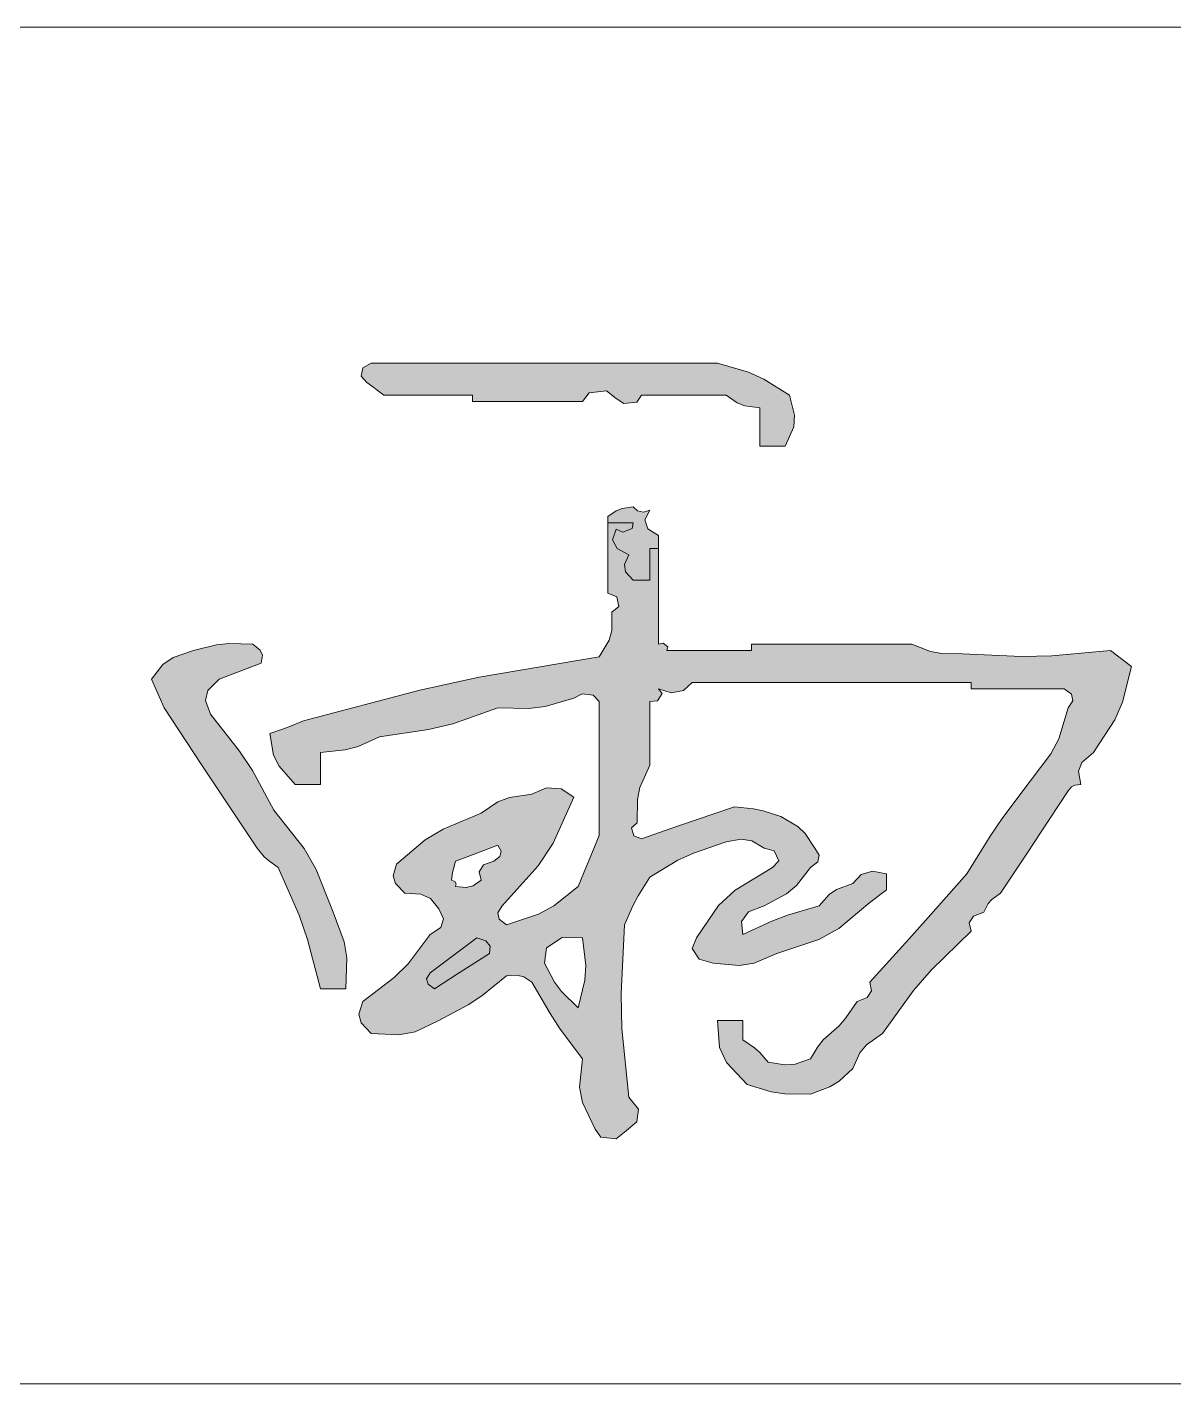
# Model space of a CAD drawing. Header units: millimetres. Extents: x 60 to 14975, y 125 to 10625.
# Drawn here: x 14405 to 14554.4, y 2596 to 2772.5 of the extents above; entities that cross this region are included whole.
import ezdxf

# ---------------------------------------------------------------- set-up
doc = ezdxf.new("R2010")
doc.units = ezdxf.units.MM
doc.linetypes.add('XKITLINE00', pattern=[0])
doc.layers.add('OtherObjectType', color=1, linetype='Continuous', lineweight=0)

# ---------------------------------------------------------------- blocks, each defined once
blk = doc.blocks.new('*A5')
at = {"layer": 'OtherObjectType'}
for points in [[(14484.4, 2723.74), (14482.71, 2723.53), (14481.73, 2724.22), (14480.49, 2725.18), (14478.21, 2724.96), (14477.33, 2723.8), (14463.02, 2723.8), (14463.02, 2724.63), (14451.47, 2724.63), (14449.27, 2726.29), (14448.51, 2727.12), (14448.74, 2728.19), (14449.82, 2728.79), (14494.93, 2728.79), (14498.98, 2727.61), (14500.96, 2726.73), (14504.29, 2724.63), (14504.97, 2722.02), (14504.85, 2720.52), (14503.74, 2717.99), (14500.44, 2717.99), (14500.44, 2722.97), (14498.5, 2723.26), (14497.5, 2723.64), (14496.03, 2724.63), (14485.03, 2724.63)], [(14466.57, 2664.59), (14466.76, 2665.29), (14466.33, 2666.07), (14456.14, 2686.26), (14463.9, 2687.93), (14479.53, 2690.58), (14480.81, 2692.75), (14481.17, 2694.01), (14481.18, 2696.39), (14482.09, 2697.13), (14481.81, 2698.41), (14480.63, 2698.88), (14480.63, 2708.02), (14483.93, 2708.02), (14483.83, 2707.28), (14482.58, 2706.81), (14481.73, 2707.19), (14481.27, 2705.81), (14481.84, 2704.68), (14483.38, 2703.87), (14482.8, 2702.6), (14482.95, 2701.66), (14483.93, 2700.54), (14486.13, 2700.54), (14486.13, 2704.7), (14487.23, 2704.7), (14487.23, 2692.24), (14487.84, 2692.34), (14488.46, 2691.87), (14488.33, 2691.41), (14499.34, 2691.41), (14499.34, 2692.24), (14520.24, 2692.24), (14522.65, 2691.28), (14524.12, 2691.01), (14526.84, 2690.99), (14534.53, 2690.63), (14538.45, 2690.72), (14546.1, 2691.41), (14548.85, 2689.33), (14547.67, 2684.69), (14546.65, 2682.37), (14543.9, 2678.12), (14542.38, 2676.81), (14541.93, 2675.68), (14542.25, 2673.97), (14541.46, 2673.89), (14541, 2673.65), (14540.6, 2673.13), (14531.79, 2659.84), (14530.64, 2659.02), (14530.15, 2658.47), (14529.59, 2657.35), (14528.28, 2656.85), (14527.69, 2655.96), (14527.94, 2654.86), (14522.8, 2649.83), (14520.46, 2647.14), (14516.39, 2641.57), (14514.32, 2640.07), (14513.46, 2639.05), (14512.54, 2637), (14510.78, 2635.34), (14509.57, 2634.61), (14507.04, 2633.68), (14503.67, 2633.72), (14501.91, 2633.98), (14498.79, 2634.93), (14496.08, 2637.79), (14495.18, 2639.72), (14494.93, 2643.23), (14498.24, 2643.23), (14498.24, 2640.74), (14499.73, 2639.7), (14500.41, 2639.11), (14501.54, 2637.83), (14503.69, 2637.46), (14505.02, 2637.56), (14507.04, 2638.25), (14507.62, 2639.27), (14507.95, 2639.78), (14508.69, 2640.74), (14510.75, 2642.56), (14511.65, 2643.59), (14513.09, 2645.72), (14514.4, 2646.23), (14514.99, 2647.12), (14514.74, 2648.22), (14519.84, 2653.85), (14522.37, 2656.67), (14527.39, 2662.34), (14530.42, 2667.26), (14532.07, 2669.67), (14535.65, 2674.38), (14538.35, 2677.94), (14539.39, 2679.93), (14540.6, 2683.93), (14541.2, 2684.84), (14541, 2685.72), (14540.05, 2686.42), (14527.94, 2686.42), (14527.94, 2687.25), (14491.63, 2687.25), (14490.48, 2686.2), (14488.91, 2685.9), (14487.23, 2686.42), (14487.73, 2685.79), (14487.11, 2684.84), (14486.13, 2684.76), (14486.13, 2676.46), (14484.83, 2673.59), (14484.49, 2672.01), (14484.48, 2668.98), (14483.74, 2668.34), (14484.03, 2667.28), (14485.03, 2666.9), (14489.85, 2668.6), (14492.27, 2669.43), (14497.13, 2671.06), (14499.62, 2670.78), (14500.86, 2670.53), (14503.19, 2669.81), (14505.39, 2668.49), (14506.36, 2667.57), (14508.17, 2664.75), (14507.98, 2663.88), (14507.04, 2663.17), (14505.22, 2660.84), (14503.91, 2659.75), (14500.99, 2658.18), (14498.97, 2657.4), (14498.05, 2656.15), (14498.24, 2654.45), (14502, 2656.2), (14504.02, 2656.96), (14508.14, 2658.18), (14509.45, 2659.65), (14510.44, 2660.3), (14512.54, 2661.09), (14513.61, 2662.26), (14515.12, 2662.68), (14516.94, 2662.34), (14516.94, 2660.26), (14514.74, 2658.6), (14510.73, 2655.24), (14508.1, 2653.8), (14502.64, 2651.95), (14499.7, 2650.71), (14497.73, 2650.41), (14494.38, 2650.71), (14492.54, 2651.24), (14491.64, 2652.6), (14492.18, 2654.03), (14495.05, 2658.23), (14497.21, 2660.21), (14502.09, 2663.17), (14502.89, 2664.03), (14502.31, 2665.33), (14500.99, 2665.66), (14499.41, 2666.63), (14498, 2666.86), (14496.03, 2666.49), (14491.81, 2665.04), (14489.77, 2664.1), (14486.13, 2661.92), (14484.61, 2659.49), (14483.95, 2658.24), (14482.83, 2655.69), (14482.36, 2646.73), (14482.47, 2642.21), (14483.38, 2633.27), (14484.63, 2631.69), (14484.43, 2630.08), (14482.83, 2628.7), (14481.73, 2627.87), (14479.73, 2628.08), (14478.98, 2629.11), (14477.33, 2632.58), (14476.97, 2634.57), (14477.33, 2638.25), (14474.45, 2642.14), (14473.12, 2644.14), (14470.73, 2648.22), (14469.72, 2648.94), (14468.81, 2649.17), (14467.43, 2649.05), (14464.25, 2646.45), (14462.45, 2645.27), (14458.62, 2643.23), (14455.55, 2641.77), (14453.44, 2641.37), (14449.82, 2641.57), (14448.5, 2642.94), (14448.2, 2644.08), (14448.72, 2645.72), (14452.83, 2648.83), (14454.65, 2650.63), (14457.52, 2654.45), (14458.88, 2655.36), (14459.25, 2656.48), (14458.62, 2657.77), (14457.55, 2659.11), (14456.29, 2659.7), (14454.22, 2659.84), (14452.99, 2661.06), (14452.69, 2662.09), (14453.12, 2663.58), (14456.87, 2666.76), (14459.2, 2668.16), (14464.13, 2670.23), (14466.32, 2671.72), (14467.83, 2672.29), (14470.73, 2672.72), (14472.65, 2673.54), (14474.56, 2673.4), (14476.23, 2672.3), (14473.52, 2666.33), (14471.59, 2663.4), (14466.88, 2658.18), (14466.33, 2657.26), (14466.51, 2656.43), (14467.43, 2655.69), (14471.61, 2657.1), (14473.62, 2658.17), (14476.78, 2660.68), (14477.86, 2663.34), (14478.41, 2664.67), (14479.53, 2667.32), (14479.53, 2684.76), (14478.75, 2685.58), (14477.32, 2685.76), (14476.23, 2685.18), (14472.47, 2684.11), (14470.34, 2683.84), (14466.33, 2683.93), (14460.45, 2681.88), (14457.28, 2681.11), (14450.92, 2680.19), (14448.11, 2678.93), (14446.45, 2678.49), (14443.22, 2678.12), (14443.22, 2673.97), (14439.92, 2673.97), (14437.84, 2676.33), (14437.11, 2677.8), (14436.62, 2680.61), (14438.41, 2681.22), (14439.3, 2681.55), (14441.02, 2682.27), (14456.14, 2686.26), (14485.83, 2707.23), (14485.44, 2708.41), (14486.13, 2709.68), (14485.29, 2709.42), (14484.51, 2709.57), (14483.93, 2710.1), (14482.49, 2709.87), (14481.74, 2709.58), (14480.63, 2708.85), (14480.63, 2708.02), (14483.93, 2708.02), (14483.83, 2707.28), (14482.58, 2706.81), (14481.73, 2707.19), (14481.27, 2705.81), (14481.84, 2704.68), (14483.38, 2703.87), (14482.8, 2702.6), (14482.95, 2701.66), (14483.93, 2700.54), (14486.13, 2700.54), (14486.13, 2704.7), (14487.23, 2704.7), (14487.23, 2706.36), (14485.83, 2707.23), (14456.14, 2686.26), (14474.68, 2654.06), (14472.65, 2652.7), (14472.38, 2650.71), (14473.7, 2648.22), (14474.62, 2647.02), (14476.78, 2644.89), (14477.65, 2648.49), (14477.76, 2650.39), (14477.33, 2654.03), (14474.68, 2654.06), (14463.57, 2654.03), (14464.75, 2653.64), (14465.33, 2652.92), (14465.23, 2651.95), (14462.35, 2650.14), (14460.92, 2649.23), (14458.07, 2647.39), (14457.25, 2647.96), (14457.05, 2648.69), (14457.52, 2649.46), (14463.57, 2654.03), (14474.68, 2654.06), (14456.14, 2686.26), (14466.33, 2666.07), (14464.13, 2665.23), (14463.03, 2664.81), (14460.82, 2664), (14460.54, 2663.01), (14460.43, 2662.51), (14460.27, 2661.51), (14460.7, 2661.33), (14460.89, 2661.04), (14460.82, 2660.68), (14462.21, 2660.56), (14463.11, 2660.78), (14464.13, 2661.51), (14463.87, 2662.6), (14464.46, 2663.49), (14465.78, 2664)], [(14435.9, 2664.57), (14434.97, 2665.66), (14422.86, 2683.93), (14421.21, 2687.67), (14422.71, 2689.6), (14424.02, 2690.49), (14426.71, 2691.41), (14429.67, 2692.15), (14431.31, 2692.33), (14434.42, 2692.24), (14435.37, 2691.47), (14435.67, 2690.79), (14435.52, 2689.75), (14433.31, 2688.93), (14432.21, 2688.51), (14430.02, 2687.67), (14428.55, 2686.18), (14428.24, 2684.89), (14428.91, 2683.1), (14432.69, 2678.31), (14434.36, 2675.8), (14437.17, 2670.64), (14441.08, 2665.65), (14442.67, 2662.91), (14444.87, 2657.35), (14446.31, 2653.49), (14446.66, 2651.4), (14446.52, 2647.39), (14443.22, 2647.39), (14441.54, 2653.79), (14440.43, 2656.97), (14437.72, 2663.17), (14436.47, 2664.06)]]:
    blk.add_hatch(color=7, dxfattribs=at).paths.add_polyline_path(points, flags=17)
at = {"layer": 'OtherObjectType', "color": 7, "linetype": 'XKITLINE00', "lineweight": 0}
for p, q in [((13497.5, 2772.53), (14849.23, 2772.53)), ((14448.74, 2728.19), (14448.51, 2727.12)), ((14449.82, 2728.79), (14448.74, 2728.19)), ((14467.87, 2728.79), (14449.82, 2728.79)), ((14476.89, 2728.79), (14467.87, 2728.79)), ((14494.93, 2728.79), (14476.89, 2728.79)), ((14498.98, 2727.61), (14494.93, 2728.79)), ((14448.51, 2727.12), (14449.27, 2726.29)), ((14500.96, 2726.73), (14498.98, 2727.61)), ((14504.29, 2724.63), (14500.96, 2726.73)), ((14449.27, 2726.29), (14450.15, 2725.63)), ((14450.15, 2725.63), (14450.59, 2725.3)), ((14450.59, 2725.3), (14451.47, 2724.63)), ((14451.47, 2724.63), (14456.09, 2724.63)), ((14456.09, 2724.63), (14458.4, 2724.63)), ((14458.4, 2724.63), (14463.02, 2724.63)), ((14463.02, 2724.63), (14463.02, 2724.3)), ((14477.33, 2723.8), (14478.21, 2724.96)), ((14478.21, 2724.96), (14480.49, 2725.18)), ((14480.49, 2725.18), (14481.73, 2724.22)), ((14484.4, 2723.74), (14485.03, 2724.63)), ((14485.03, 2724.63), (14489.43, 2724.63)), ((14489.43, 2724.63), (14491.63, 2724.63)), ((14491.63, 2724.63), (14496.03, 2724.63)), ((14496.03, 2724.63), (14497.5, 2723.64)), ((14504.97, 2722.02), (14504.29, 2724.63)), ((14463.02, 2724.3), (14463.02, 2724.13)), ((14463.02, 2724.13), (14463.02, 2723.8)), ((14463.02, 2723.8), (14468.75, 2723.8)), ((14468.75, 2723.8), (14471.61, 2723.8)), ((14471.61, 2723.8), (14477.33, 2723.8)), ((14481.73, 2724.22), (14482.71, 2723.53)), ((14482.71, 2723.53), (14484.4, 2723.74)), ((14497.5, 2723.64), (14498.5, 2723.26)), ((14498.5, 2723.26), (14500.44, 2722.97)), ((14500.44, 2722.97), (14500.44, 2720.98)), ((14504.85, 2720.52), (14504.97, 2722.02)), ((14500.44, 2720.98), (14500.44, 2719.98)), ((14500.44, 2719.98), (14500.44, 2717.99)), ((14503.74, 2717.99), (14504.85, 2720.52)), ((14500.44, 2717.99), (14501.76, 2717.99)), ((14501.76, 2717.99), (14502.42, 2717.99)), ((14502.42, 2717.99), (14503.74, 2717.99)), ((14481.74, 2709.58), (14480.63, 2708.85)), ((14480.63, 2708.85), (14480.63, 2708.02)), ((14480.63, 2708.02), (14480.63, 2708.85)), ((14480.63, 2708.85), (14480.63, 2708.02)), ((14482.49, 2709.87), (14481.74, 2709.58)), ((14483.93, 2710.1), (14482.49, 2709.87)), ((14484.51, 2709.57), (14483.93, 2710.1)), ((14485.29, 2709.42), (14484.51, 2709.57)), ((14486.13, 2709.68), (14485.29, 2709.42)), ((14485.44, 2708.41), (14486.13, 2709.68)), ((14483.93, 2708.02), (14480.63, 2708.02)), ((14480.63, 2708.02), (14483.93, 2708.02)), ((14483.93, 2708.02), (14480.63, 2708.02)), ((14480.63, 2708.02), (14480.63, 2698.88)), ((14480.63, 2698.88), (14480.63, 2708.02)), ((14480.63, 2708.02), (14480.63, 2698.88)), ((14480.63, 2708.02), (14483.93, 2708.02)), ((14483.93, 2708.02), (14480.63, 2708.02)), ((14480.63, 2708.02), (14483.93, 2708.02)), ((14481.27, 2705.81), (14481.73, 2707.19)), ((14481.73, 2707.19), (14481.27, 2705.81)), ((14481.73, 2707.19), (14482.58, 2706.81)), ((14482.58, 2706.81), (14481.73, 2707.19)), ((14482.58, 2706.81), (14483.83, 2707.28)), ((14483.83, 2707.28), (14482.58, 2706.81)), ((14483.83, 2707.28), (14483.93, 2708.02)), ((14483.93, 2708.02), (14483.83, 2707.28)), ((14485.83, 2707.23), (14485.44, 2708.41)), ((14487.23, 2706.36), (14485.83, 2707.23)), ((14481.84, 2704.68), (14481.27, 2705.81)), ((14481.27, 2705.81), (14481.84, 2704.68)), ((14487.23, 2704.7), (14487.23, 2706.36)), ((14487.23, 2706.36), (14487.23, 2704.7)), ((14487.23, 2704.7), (14487.23, 2706.36)), ((14483.38, 2703.87), (14481.84, 2704.68)), ((14481.84, 2704.68), (14483.38, 2703.87)), ((14482.8, 2702.6), (14483.38, 2703.87)), ((14483.38, 2703.87), (14482.8, 2702.6)), ((14487.23, 2704.7), (14486.13, 2704.7)), ((14486.13, 2704.7), (14487.23, 2704.7)), ((14487.23, 2704.7), (14486.13, 2704.7)), ((14486.13, 2704.7), (14486.13, 2703.04)), ((14486.13, 2704.7), (14487.23, 2704.7)), ((14487.23, 2704.7), (14486.13, 2704.7)), ((14486.13, 2704.7), (14487.23, 2704.7)), ((14486.13, 2703.04), (14486.13, 2704.7)), ((14487.23, 2692.24), (14487.23, 2704.7)), ((14487.23, 2704.7), (14487.23, 2692.24)), ((14487.23, 2692.24), (14487.23, 2704.7)), ((14482.95, 2701.66), (14482.8, 2702.6)), ((14482.8, 2702.6), (14482.95, 2701.66)), ((14483.93, 2700.54), (14482.95, 2701.66)), ((14482.95, 2701.66), (14483.93, 2700.54)), ((14486.13, 2703.04), (14486.13, 2702.21)), ((14486.13, 2702.21), (14486.13, 2703.04)), ((14486.13, 2702.21), (14486.13, 2700.54)), ((14486.13, 2700.54), (14486.13, 2702.21)), ((14484.81, 2700.54), (14483.93, 2700.54)), ((14483.93, 2700.54), (14484.81, 2700.54)), ((14485.25, 2700.54), (14484.81, 2700.54)), ((14484.81, 2700.54), (14485.25, 2700.54)), ((14486.13, 2700.54), (14485.25, 2700.54)), ((14485.25, 2700.54), (14486.13, 2700.54)), ((14480.63, 2698.88), (14481.81, 2698.41)), ((14481.81, 2698.41), (14482.09, 2697.13)), ((14481.18, 2696.39), (14481.17, 2694.01)), ((14482.09, 2697.13), (14481.18, 2696.39)), ((14481.17, 2694.01), (14480.81, 2692.75)), ((14426.71, 2691.41), (14424.02, 2690.49)), ((14429.67, 2692.15), (14426.71, 2691.41)), ((14431.31, 2692.33), (14429.67, 2692.15)), ((14434.42, 2692.24), (14431.31, 2692.33)), ((14435.37, 2691.47), (14434.42, 2692.24)), ((14435.67, 2690.79), (14435.37, 2691.47)), ((14480.81, 2692.75), (14479.53, 2690.58)), ((14487.84, 2692.34), (14487.23, 2692.24)), ((14488.46, 2691.87), (14487.84, 2692.34)), ((14488.33, 2691.41), (14488.46, 2691.87)), ((14492.73, 2691.41), (14488.33, 2691.41)), ((14494.93, 2691.41), (14492.73, 2691.41)), ((14499.34, 2691.41), (14494.93, 2691.41)), ((14507.7, 2692.24), (14499.34, 2692.24)), ((14499.34, 2692.24), (14499.34, 2691.91)), ((14499.34, 2691.91), (14499.34, 2691.74)), ((14499.34, 2691.74), (14499.34, 2691.41)), ((14511.88, 2692.24), (14507.7, 2692.24)), ((14520.24, 2692.24), (14511.88, 2692.24)), ((14522.65, 2691.28), (14520.24, 2692.24)), ((14524.12, 2691.01), (14522.65, 2691.28)), ((14526.84, 2690.99), (14524.12, 2691.01)), ((14546.1, 2691.41), (14538.45, 2690.72)), ((14547.2, 2690.58), (14546.1, 2691.41)), ((14422.71, 2689.6), (14421.21, 2687.67)), ((14424.02, 2690.49), (14422.71, 2689.6)), ((14433.31, 2688.93), (14435.52, 2689.75)), ((14435.52, 2689.75), (14435.67, 2690.79)), ((14479.53, 2690.58), (14463.9, 2687.93)), ((14534.53, 2690.63), (14526.84, 2690.99)), ((14538.45, 2690.72), (14534.53, 2690.63)), ((14547.75, 2690.16), (14547.2, 2690.58)), ((14547.67, 2684.69), (14548.85, 2689.33)), ((14548.85, 2689.33), (14547.75, 2690.16)), ((14421.21, 2687.67), (14421.87, 2686.18)), ((14428.55, 2686.18), (14430.02, 2687.67)), ((14430.02, 2687.67), (14432.21, 2688.51)), ((14432.21, 2688.51), (14433.31, 2688.93)), ((14463.9, 2687.93), (14456.14, 2686.26)), ((14421.87, 2686.18), (14422.2, 2685.43)), ((14428.24, 2684.89), (14428.55, 2686.18)), ((14456.14, 2686.26), (14441.02, 2682.27)), ((14476.23, 2685.18), (14477.32, 2685.76)), ((14477.32, 2685.76), (14478.75, 2685.58)), ((14487.11, 2684.84), (14487.73, 2685.79)), ((14487.73, 2685.79), (14487.23, 2686.42)), ((14487.23, 2686.42), (14488.91, 2685.9)), ((14488.91, 2685.9), (14490.48, 2686.2)), ((14490.48, 2686.2), (14491.63, 2687.25)), ((14491.63, 2687.25), (14506.16, 2687.25)), ((14506.16, 2687.25), (14513.42, 2687.25)), ((14513.42, 2687.25), (14527.94, 2687.25)), ((14527.94, 2687.25), (14527.94, 2686.92)), ((14527.94, 2686.92), (14527.94, 2686.76)), ((14527.94, 2686.76), (14527.94, 2686.42)), ((14527.94, 2686.42), (14532.79, 2686.42)), ((14532.79, 2686.42), (14535.21, 2686.42)), ((14535.21, 2686.42), (14540.05, 2686.42)), ((14540.05, 2686.42), (14541, 2685.72)), ((14541, 2685.72), (14541.2, 2684.84)), ((14422.2, 2685.43), (14422.86, 2683.93)), ((14428.91, 2683.1), (14428.24, 2684.89)), ((14470.34, 2683.84), (14472.47, 2684.11)), ((14472.47, 2684.11), (14476.23, 2685.18)), ((14478.75, 2685.58), (14479.53, 2684.76)), ((14479.53, 2684.76), (14479.53, 2677.79)), ((14486.13, 2684.76), (14487.11, 2684.84)), ((14486.13, 2681.44), (14486.13, 2684.76)), ((14541.2, 2684.84), (14540.6, 2683.93)), ((14546.65, 2682.37), (14547.67, 2684.69)), ((14422.86, 2683.93), (14427.7, 2676.62)), ((14432.69, 2678.31), (14428.91, 2683.1)), ((14441.02, 2682.27), (14439.3, 2681.55)), ((14460.45, 2681.88), (14466.33, 2683.93)), ((14466.33, 2683.93), (14470.34, 2683.84)), ((14540.6, 2683.93), (14539.39, 2679.93)), ((14543.9, 2678.12), (14546.65, 2682.37)), ((14438.41, 2681.22), (14436.62, 2680.61)), ((14436.62, 2680.61), (14437.11, 2677.8)), ((14439.3, 2681.55), (14438.41, 2681.22)), ((14450.92, 2680.19), (14457.28, 2681.11)), ((14457.28, 2681.11), (14460.45, 2681.88)), ((14486.13, 2679.78), (14486.13, 2681.44)), ((14446.45, 2678.49), (14448.11, 2678.93)), ((14448.11, 2678.93), (14450.92, 2680.19)), ((14486.13, 2676.46), (14486.13, 2679.78)), ((14539.39, 2679.93), (14538.35, 2677.94)), ((14434.36, 2675.8), (14432.69, 2678.31)), ((14437.11, 2677.8), (14437.84, 2676.33)), ((14443.22, 2678.12), (14446.45, 2678.49)), ((14443.22, 2676.46), (14443.22, 2678.12)), ((14479.53, 2677.79), (14479.53, 2674.3)), ((14538.35, 2677.94), (14535.65, 2674.38)), ((14542.38, 2676.81), (14543.9, 2678.12)), ((14427.7, 2676.62), (14430.13, 2672.97)), ((14437.17, 2670.64), (14434.36, 2675.8)), ((14437.84, 2676.33), (14439.92, 2673.97)), ((14443.22, 2675.63), (14443.22, 2676.46)), ((14443.22, 2673.97), (14443.22, 2675.63)), ((14484.83, 2673.59), (14486.13, 2676.46)), ((14541.93, 2675.68), (14542.38, 2676.81)), ((14542.25, 2673.97), (14541.93, 2675.68)), ((14439.92, 2673.97), (14441.24, 2673.97)), ((14441.24, 2673.97), (14441.9, 2673.97)), ((14441.9, 2673.97), (14443.22, 2673.97)), ((14472.65, 2673.54), (14470.73, 2672.72)), ((14474.56, 2673.4), (14472.65, 2673.54)), ((14476.23, 2672.3), (14474.56, 2673.4)), ((14479.53, 2674.3), (14479.53, 2667.32)), ((14484.49, 2672.01), (14484.83, 2673.59)), ((14535.65, 2674.38), (14532.07, 2669.67)), ((14540.6, 2673.13), (14541, 2673.65)), ((14541, 2673.65), (14541.46, 2673.89)), ((14541.46, 2673.89), (14542.25, 2673.97)), ((14430.13, 2672.97), (14434.97, 2665.66)), ((14466.32, 2671.72), (14464.13, 2670.23)), ((14467.83, 2672.29), (14466.32, 2671.72)), ((14470.73, 2672.72), (14467.83, 2672.29)), ((14473.52, 2666.33), (14476.23, 2672.3)), ((14484.48, 2668.98), (14484.49, 2672.01)), ((14537.08, 2667.82), (14540.6, 2673.13)), ((14441.08, 2665.65), (14437.17, 2670.64)), ((14464.13, 2670.23), (14459.2, 2668.16)), ((14497.13, 2671.06), (14492.27, 2669.43)), ((14499.62, 2670.78), (14497.13, 2671.06)), ((14500.86, 2670.53), (14499.62, 2670.78)), ((14503.19, 2669.81), (14500.86, 2670.53)), ((14459.2, 2668.16), (14456.87, 2666.76)), ((14483.74, 2668.34), (14484.48, 2668.98)), ((14484.03, 2667.28), (14483.74, 2668.34)), ((14489.85, 2668.6), (14485.03, 2666.9)), ((14492.27, 2669.43), (14489.85, 2668.6)), ((14505.39, 2668.49), (14503.19, 2669.81)), ((14506.36, 2667.57), (14505.39, 2668.49)), ((14532.07, 2669.67), (14530.42, 2667.26)), ((14456.87, 2666.76), (14453.12, 2663.58)), ((14471.59, 2663.4), (14473.52, 2666.33)), ((14479.53, 2667.32), (14478.41, 2664.67)), ((14485.03, 2666.9), (14484.03, 2667.28)), ((14491.81, 2665.04), (14496.03, 2666.49)), ((14496.03, 2666.49), (14498, 2666.86)), ((14498, 2666.86), (14499.41, 2666.63)), ((14499.41, 2666.63), (14500.99, 2665.66)), ((14507.59, 2665.66), (14506.36, 2667.57)), ((14530.42, 2667.26), (14527.39, 2662.34)), ((14535.32, 2665.16), (14537.08, 2667.82)), ((14434.97, 2665.66), (14435.9, 2664.57)), ((14435.9, 2664.57), (14436.47, 2664.06)), ((14442.67, 2662.91), (14441.08, 2665.65)), ((14463.03, 2664.81), (14460.82, 2664)), ((14464.13, 2665.23), (14463.03, 2664.81)), ((14466.33, 2666.07), (14464.13, 2665.23)), ((14465.78, 2664), (14466.57, 2664.59)), ((14466.76, 2665.29), (14466.33, 2666.07)), ((14466.57, 2664.59), (14466.76, 2665.29)), ((14478.41, 2664.67), (14477.86, 2663.34)), ((14489.77, 2664.1), (14491.81, 2665.04)), ((14500.99, 2665.66), (14502.31, 2665.33)), ((14502.31, 2665.33), (14502.89, 2664.03)), ((14508.17, 2664.75), (14507.59, 2665.66)), ((14507.98, 2663.88), (14508.17, 2664.75)), ((14531.79, 2659.84), (14535.32, 2665.16)), ((14436.47, 2664.06), (14437.72, 2663.17)), ((14437.72, 2663.17), (14440.43, 2656.97)), ((14444.87, 2657.35), (14442.67, 2662.91)), ((14453.12, 2663.58), (14452.69, 2662.09)), ((14460.54, 2663.01), (14460.43, 2662.51)), ((14460.82, 2664), (14460.54, 2663.01)), ((14463.87, 2662.6), (14464.46, 2663.49)), ((14464.46, 2663.49), (14465.78, 2664)), ((14466.88, 2658.18), (14471.59, 2663.4)), ((14477.86, 2663.34), (14476.78, 2660.68)), ((14486.13, 2661.92), (14489.77, 2664.1)), ((14502.09, 2663.17), (14497.21, 2660.21)), ((14502.89, 2664.03), (14502.09, 2663.17)), ((14505.22, 2660.84), (14507.04, 2663.17)), ((14507.04, 2663.17), (14507.98, 2663.88)), ((14452.69, 2662.09), (14452.99, 2661.06)), ((14452.99, 2661.06), (14454.22, 2659.84)), ((14460.43, 2662.51), (14460.27, 2661.51)), ((14460.27, 2661.51), (14460.7, 2661.33)), ((14460.7, 2661.33), (14460.89, 2661.04)), ((14460.89, 2661.04), (14460.82, 2660.68)), ((14463.11, 2660.78), (14464.13, 2661.51)), ((14464.13, 2661.51), (14463.87, 2662.6)), ((14484.61, 2659.49), (14486.13, 2661.92)), ((14512.54, 2661.09), (14510.44, 2660.3)), ((14513.61, 2662.26), (14512.54, 2661.09)), ((14515.12, 2662.68), (14513.61, 2662.26)), ((14516.94, 2662.34), (14515.12, 2662.68)), ((14516.94, 2661.51), (14516.94, 2662.34)), ((14516.94, 2661.09), (14516.94, 2661.51)), ((14516.94, 2660.26), (14516.94, 2661.09)), ((14527.39, 2662.34), (14522.37, 2656.67)), ((14454.22, 2659.84), (14456.29, 2659.7)), ((14456.29, 2659.7), (14457.55, 2659.11)), ((14460.82, 2660.68), (14462.21, 2660.56)), ((14462.21, 2660.56), (14463.11, 2660.78)), ((14476.78, 2660.68), (14473.62, 2658.17)), ((14483.95, 2658.24), (14484.61, 2659.49)), ((14497.21, 2660.21), (14495.05, 2658.23)), ((14500.99, 2658.18), (14503.91, 2659.75)), ((14503.91, 2659.75), (14505.22, 2660.84)), ((14509.45, 2659.65), (14508.14, 2658.18)), ((14510.44, 2660.3), (14509.45, 2659.65)), ((14514.74, 2658.6), (14515.62, 2659.26)), ((14515.62, 2659.26), (14516.06, 2659.6)), ((14516.06, 2659.6), (14516.94, 2660.26)), ((14530.64, 2659.02), (14531.79, 2659.84)), ((14457.55, 2659.11), (14458.62, 2657.77)), ((14458.62, 2657.77), (14459.25, 2656.48)), ((14466.33, 2657.26), (14466.88, 2658.18)), ((14473.62, 2658.17), (14471.61, 2657.1)), ((14482.83, 2655.69), (14483.95, 2658.24)), ((14495.05, 2658.23), (14492.18, 2654.03)), ((14498.97, 2657.4), (14500.99, 2658.18)), ((14508.14, 2658.18), (14504.02, 2656.96)), ((14510.73, 2655.24), (14514.74, 2658.6)), ((14529.59, 2657.35), (14530.15, 2658.47)), ((14530.15, 2658.47), (14530.64, 2659.02)), ((14440.43, 2656.97), (14441.54, 2653.79)), ((14446.31, 2653.49), (14444.87, 2657.35)), ((14459.25, 2656.48), (14458.88, 2655.36)), ((14466.51, 2656.43), (14466.33, 2657.26)), ((14467.43, 2655.69), (14466.51, 2656.43)), ((14471.61, 2657.1), (14467.43, 2655.69)), ((14482.36, 2646.73), (14482.83, 2655.69)), ((14498.05, 2656.15), (14498.97, 2657.4)), ((14498.24, 2654.45), (14498.05, 2656.15)), ((14502, 2656.2), (14498.24, 2654.45)), ((14504.02, 2656.96), (14502, 2656.2)), ((14522.37, 2656.67), (14519.84, 2653.85)), ((14527.69, 2655.96), (14528.28, 2656.85)), ((14527.94, 2654.86), (14527.69, 2655.96)), ((14528.28, 2656.85), (14529.59, 2657.35)), ((14457.52, 2654.45), (14454.65, 2650.63)), ((14458.88, 2655.36), (14457.52, 2654.45)), ((14463.57, 2654.03), (14461.15, 2652.2)), ((14464.75, 2653.64), (14463.57, 2654.03)), ((14474.68, 2654.06), (14472.65, 2652.7)), ((14477.33, 2654.03), (14474.68, 2654.06)), ((14477.76, 2650.39), (14477.33, 2654.03)), ((14492.18, 2654.03), (14491.64, 2652.6)), ((14508.1, 2653.8), (14510.73, 2655.24)), ((14522.8, 2649.83), (14527.94, 2654.86)), ((14441.54, 2653.79), (14443.22, 2647.39)), ((14446.66, 2651.4), (14446.31, 2653.49)), ((14461.15, 2652.2), (14459.94, 2651.29)), ((14465.33, 2652.92), (14464.75, 2653.64)), ((14465.23, 2651.95), (14465.33, 2652.92)), ((14472.65, 2652.7), (14472.38, 2650.71)), ((14491.64, 2652.6), (14492.54, 2651.24)), ((14502.64, 2651.95), (14508.1, 2653.8)), ((14519.84, 2653.85), (14514.74, 2648.22)), ((14446.52, 2647.39), (14446.66, 2651.4)), ((14454.65, 2650.63), (14452.83, 2648.83)), ((14459.94, 2651.29), (14457.52, 2649.46)), ((14462.35, 2650.14), (14465.23, 2651.95)), ((14472.38, 2650.71), (14473.7, 2648.22)), ((14492.54, 2651.24), (14494.38, 2650.71)), ((14494.38, 2650.71), (14497.73, 2650.41)), ((14497.73, 2650.41), (14499.7, 2650.71)), ((14499.7, 2650.71), (14502.64, 2651.95)), ((14452.83, 2648.83), (14448.72, 2645.72)), ((14457.52, 2649.46), (14457.05, 2648.69)), ((14457.05, 2648.69), (14457.25, 2647.96)), ((14458.07, 2647.39), (14460.92, 2649.23)), ((14460.92, 2649.23), (14462.35, 2650.14)), ((14464.25, 2646.45), (14467.43, 2649.05)), ((14467.43, 2649.05), (14468.81, 2649.17)), ((14468.81, 2649.17), (14469.72, 2648.94)), ((14469.72, 2648.94), (14470.73, 2648.22)), ((14477.65, 2648.49), (14477.76, 2650.39)), ((14520.46, 2647.14), (14522.8, 2649.83)), ((14443.22, 2647.39), (14444.54, 2647.39)), ((14444.54, 2647.39), (14445.2, 2647.39)), ((14445.2, 2647.39), (14446.52, 2647.39)), ((14457.25, 2647.96), (14458.07, 2647.39)), ((14470.73, 2648.22), (14473.12, 2644.14)), ((14473.7, 2648.22), (14474.62, 2647.02)), ((14474.62, 2647.02), (14476.78, 2644.89)), ((14476.78, 2644.89), (14477.65, 2648.49)), ((14514.99, 2647.12), (14514.4, 2646.23)), ((14514.74, 2648.22), (14514.99, 2647.12)), ((14516.39, 2641.57), (14520.46, 2647.14)), ((14448.72, 2645.72), (14448.2, 2644.08)), ((14458.62, 2643.23), (14462.45, 2645.27)), ((14462.45, 2645.27), (14464.25, 2646.45)), ((14482.47, 2642.21), (14482.36, 2646.73)), ((14513.09, 2645.72), (14511.65, 2643.59)), ((14514.4, 2646.23), (14513.09, 2645.72)), ((14448.2, 2644.08), (14448.5, 2642.94)), ((14473.12, 2644.14), (14474.45, 2642.14)), ((14511.65, 2643.59), (14510.75, 2642.56)), ((14448.5, 2642.94), (14449.82, 2641.57)), ((14449.82, 2641.57), (14453.44, 2641.37)), ((14453.44, 2641.37), (14455.55, 2641.77)), ((14455.55, 2641.77), (14458.62, 2643.23)), ((14474.45, 2642.14), (14477.33, 2638.25)), ((14483.38, 2633.27), (14482.47, 2642.21)), ((14496.25, 2643.23), (14494.93, 2643.23)), ((14494.93, 2643.23), (14495.18, 2639.72)), ((14496.91, 2643.23), (14496.25, 2643.23)), ((14498.24, 2643.23), (14496.91, 2643.23)), ((14498.24, 2642.24), (14498.24, 2643.23)), ((14498.24, 2641.74), (14498.24, 2642.24)), ((14498.24, 2640.74), (14498.24, 2641.74)), ((14510.75, 2642.56), (14508.69, 2640.74)), ((14514.32, 2640.07), (14516.39, 2641.57)), ((14499.73, 2639.7), (14498.24, 2640.74)), ((14508.69, 2640.74), (14507.95, 2639.78)), ((14513.46, 2639.05), (14514.32, 2640.07)), ((14477.33, 2638.25), (14476.97, 2634.57)), ((14495.18, 2639.72), (14496.08, 2637.79)), ((14500.41, 2639.11), (14499.73, 2639.7)), ((14501.54, 2637.83), (14500.41, 2639.11)), ((14507.04, 2638.25), (14505.02, 2637.56)), ((14507.62, 2639.27), (14507.04, 2638.25)), ((14507.95, 2639.78), (14507.62, 2639.27)), ((14512.54, 2637), (14513.46, 2639.05)), ((14496.08, 2637.79), (14498.79, 2634.93)), ((14503.69, 2637.46), (14501.54, 2637.83)), ((14505.02, 2637.56), (14503.69, 2637.46)), ((14510.78, 2635.34), (14512.54, 2637)), ((14476.97, 2634.57), (14477.33, 2632.58)), ((14498.79, 2634.93), (14501.91, 2633.98)), ((14507.04, 2633.68), (14509.57, 2634.61)), ((14509.57, 2634.61), (14510.78, 2635.34)), ((14484.63, 2631.69), (14483.38, 2633.27)), ((14501.91, 2633.98), (14503.67, 2633.72)), ((14503.67, 2633.72), (14507.04, 2633.68)), ((14477.33, 2632.58), (14478.98, 2629.11)), ((14484.43, 2630.08), (14484.63, 2631.69)), ((14482.83, 2628.7), (14484.43, 2630.08)), ((14478.98, 2629.11), (14479.73, 2628.08)), ((14479.73, 2628.08), (14481.73, 2627.87)), ((14481.73, 2627.87), (14482.83, 2628.7)), ((13497.5, 2595.96), (14849.23, 2595.96))]:
    blk.add_line(p, q, dxfattribs=at)

msp = doc.modelspace()

# ---------------------------------------------------------------- block references
at = {"lineweight": 0}
msp.add_blockref('*A5', (0, 0), dxfattribs=at)

doc.saveas('drawing.dxf')
